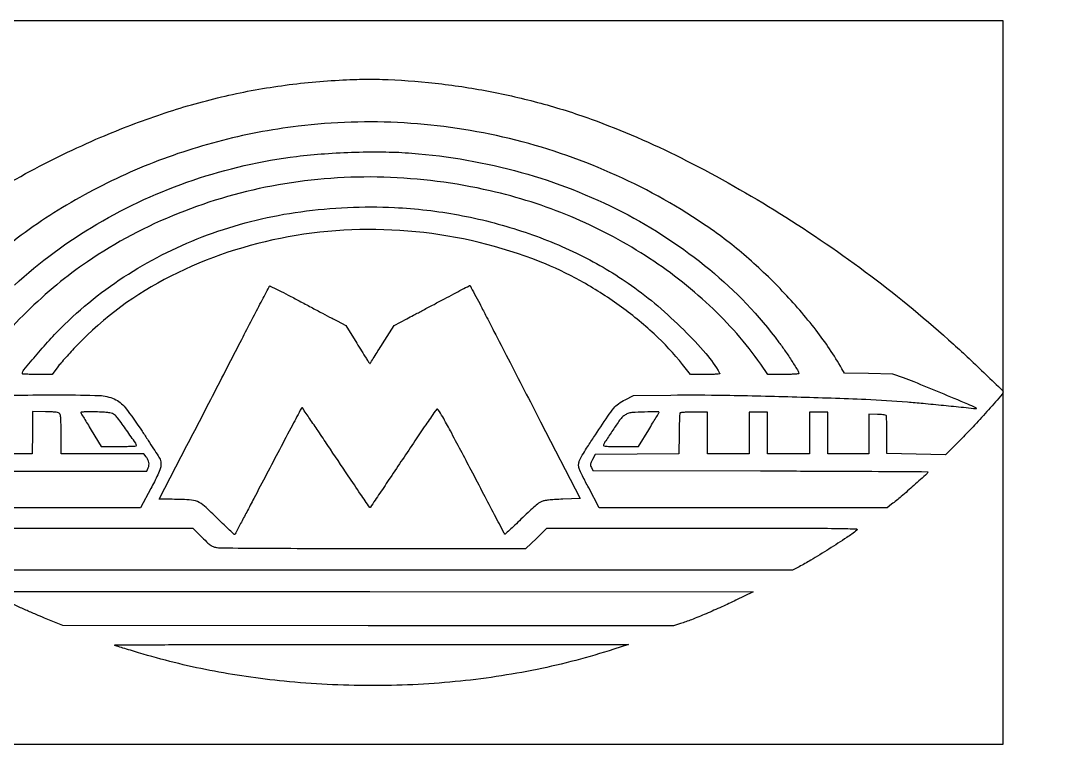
# Model space of a CAD drawing. Header units: millimetres. Extents: x 7 to 202, y 10 to 284.
# Drawn here: x 98.2 to 155.5, y 102 to 142 of the extents above; entities that cross this region are included whole.
import ezdxf

# ---------------------------------------------------------------- set-up
doc = ezdxf.new("R2010")
doc.units = ezdxf.units.MM
doc.layers.add('CUT', color=1, linetype='Continuous')
doc.layers.add('ENGRAVE', color=7, linetype='Continuous')

msp = doc.modelspace()

# ---------------------------------------------------------------- linework, layer by layer
at = {"layer": 'CUT'}
msp.add_lwpolyline([(82.5, 102), (152.5, 102), (152.5, 142), (82.5, 142)], close=True, dxfattribs=at)
at = {"layer": 'ENGRAVE', "extrusion": (0, 0, -1)}
for points in [[(-94.226, 131.022, 0.018807), (-98.483, 133.546, 0.023204), (-102.635, 135.558, 0.020046), (-105.998, 136.842, 0.023017), (-109.304, 137.787, 0.023497), (-112.62, 138.41, 0.022767), (-116.014, 138.727, 0.002836), (-116.791, 138.759, 0.006972), (-117.361, 138.772, 0.007914), (-117.888, 138.768, 0.004798), (-118.51, 138.748, 0.019406), (-121.478, 138.506, 0.019264), (-124.425, 138.034, 0.019414), (-127.304, 137.342, 0.020508), (-130.068, 136.439, 0.028718), (-135.013, 134.264, 0.021854), (-140.164, 131.346, 0.021324), (-145.191, 127.895, 0.023115), (-149.767, 124.114, 0.00421), (-150.622, 123.324, 0.003222), (-151.544, 122.447, 0.000427), (-152.468, 121.556, 0.203373), (-152.5, 121.481, 0.18169), (-152.451, 121.352, 0.001408), (-151.699, 120.496, 0.005676), (-150.926, 119.644, 0.00785), (-150.213, 118.897), (-149.321, 117.993), (-147.702, 118.03), (-146.082, 118.066), (-146.075, 119.067, -0.00064), (-146.072, 119.457, -0.000958), (-146.067, 119.796, -0.000389), (-146.063, 120.088, -0.021078), (-146.06, 120.143, -0.291934), (-146.032, 120.178, -0.038285), (-145.936, 120.204, -0.027686), (-145.786, 120.223, -0.008999), (-145.562, 120.235), (-145.072, 120.252), (-145.072, 119.15), (-145.072, 118.048), (-143.943, 118.048), (-142.814, 118.048), (-142.814, 119.207), (-142.814, 120.366), (-142.309, 120.366), (-141.804, 120.366), (-141.804, 119.207), (-141.804, 118.048), (-140.645, 118.048), (-139.486, 118.048), (-139.486, 119.207), (-139.486, 120.366), (-138.981, 120.366), (-138.476, 120.366), (-138.476, 119.207), (-138.476, 118.048), (-137.317, 118.048), (-136.159, 118.048), (-136.159, 119.207), (-136.159, 120.366), (-135.419, 120.366, -0.006703), (-135.116, 120.362, -0.012904), (-134.874, 120.349, -0.008364), (-134.684, 120.331, -0.230282), (-134.642, 120.305, -0.126937), (-134.627, 120.255, -0.001792), (-134.613, 119.939, -0.004855), (-134.601, 119.572, -0.003164), (-134.595, 119.147), (-134.584, 118.05), (-132.273, 118.034), (-129.962, 118.019), (-129.812, 117.75, -0.01314), (-129.727, 117.587, -0.078017), (-129.698, 117.495, -0.110146), (-129.704, 117.414, -0.038336), (-129.747, 117.304), (-129.832, 117.127), (-139.086, 117.112, 0.000498), (-142.635, 117.103, 0.000831), (-145.622, 117.087, 0.000028), (-148.32, 117.068, 0.412149), (-148.34, 117.048, 0.21307), (-148.304, 116.966, 0.000935), (-147.569, 116.31, 0.004913), (-146.872, 115.701, 0.011843), (-146.341, 115.268), (-146.095, 115.077), (-138.139, 115.077), (-130.183, 115.077), (-129.598, 116.18, 0.002734), (-129.255, 116.834, 0.021628), (-129.112, 117.145, 0.048845), (-129.051, 117.346, 0.082282), (-129.045, 117.523, 0.080129), (-129.098, 117.695, 0.016651), (-129.246, 117.975, 0.012252), (-129.485, 118.371, 0.003706), (-129.868, 118.961, 0.002057), (-130.658, 120.146, 0.025652), (-130.982, 120.578, 0.061356), (-131.248, 120.828, 0.03987), (-131.608, 121.049), (-132.073, 121.287), (-134.131, 121.307, 0.006637), (-137.144, 121.296, 0.002994), (-141.095, 121.205, 0.002773), (-144.911, 121.073, 0.011505), (-147.211, 120.928, 0.002022), (-148.074, 120.85, 0.000891), (-149.214, 120.741, 0.000742), (-150.312, 120.631, 0.004797), (-150.866, 120.57, -0.005172), (-150.99, 120.557, -0.089608), (-151.03, 120.56, -0.639221), (-151.033, 120.573, -0.035149), (-150.985, 120.602, -0.017625), (-150.55, 120.802, -0.000824), (-149.058, 121.425, -0.001066), (-147.593, 122.03, -0.011888), (-147.003, 122.256), (-146.409, 122.468), (-145.07, 122.493), (-143.73, 122.519), (-143.589, 122.764, -0.035139), (-142.162, 124.896, -0.025617), (-140.3, 127.057, -0.025099), (-138.174, 129.07, -0.028909), (-135.951, 130.76, -0.044458), (-130.794, 133.6, -0.044433), (-125.216, 135.484, -0.044499), (-119.401, 136.35, -0.044875), (-113.541, 136.171, -0.034855), (-109.083, 135.313, -0.034491), (-104.77, 133.842, -0.034888), (-100.749, 131.813, -0.037701), (-97.158, 129.29, -0.024005)], [(-97.866, 127.379, 0.052882), (-102.426, 130.756, 0.051263), (-107.744, 133.192, 0.050886), (-113.459, 134.502, 0.01371), (-115.001, 134.651, 0.010176), (-116.711, 134.734, 0.010292), (-118.385, 134.746, 0.016348), (-119.817, 134.681, 0.047949), (-125.867, 133.616, 0.051491), (-131.451, 131.43, 0.053473), (-136.285, 128.245, 0.060429), (-140.114, 124.22, 0.010184), (-140.465, 123.728, 0.007556), (-140.833, 123.171, 0.002983), (-141.174, 122.629, 0.140133), (-141.21, 122.506, 0.385089), (-141.185, 122.479, 0.007524), (-140.984, 122.462, 0.012397), (-140.717, 122.449, 0.005193), (-140.357, 122.446), (-139.505, 122.446), (-139.11, 123.008, -0.051821), (-136.283, 126.251, -0.045047), (-132.721, 129.017, -0.043758), (-128.61, 131.171, -0.042724), (-124.155, 132.598, -0.048791), (-118.276, 133.349, -0.051011), (-112.452, 132.926, -0.05184), (-106.92, 131.348, -0.053736), (-101.902, 128.678, -0.024384), (-100.213, 127.408, -0.020014), (-98.537, 125.897, -0.0205), (-97.048, 124.317, -0.033163)], [(-96.237, 121.274, 0.004893), (-100.454, 121.316, 0.008827), (-102.561, 121.279, 0.097209), (-103.379, 121.089, 0.123595), (-103.985, 120.61, 0.017535), (-104.915, 119.309, 0.001291), (-105.256, 118.794, 0.001796), (-105.558, 118.33, 0.001096), (-105.81, 117.938, 0.023014), (-105.879, 117.818, 0.093069), (-105.959, 117.55, 0.096322), (-105.936, 117.276, 0.04621), (-105.786, 116.889, 0.006869), (-105.402, 116.145), (-104.832, 115.077), (-96.877, 115.077)], [(-95.922, 117.098), (-105.185, 117.098), (-105.258, 117.275, -0.066723), (-105.299, 117.429, -0.080409), (-105.294, 117.58, -0.073219), (-105.241, 117.731, -0.044885), (-105.137, 117.89), (-105.013, 118.048), (-102.729, 118.048), (-100.446, 118.048), (-100.446, 119.107, -0.003916), (-100.442, 119.605, -0.01208), (-100.428, 119.942, -0.013187), (-100.407, 120.175, -0.129951), (-100.371, 120.266, -0.147235), (-100.301, 120.319, -0.051786), (-100.177, 120.351, -0.026532), (-99.969, 120.37, -0.004847), (-99.584, 120.381), (-98.871, 120.396), (-98.855, 119.222), (-98.839, 118.048), (-97.681, 118.048)], [(-90.438, 113.948), (-99.08, 113.948), (-107.723, 113.948), (-108.24, 113.433, -0.005884), (-108.56, 113.122, -0.041918), (-108.728, 112.988, -0.073412), (-108.876, 112.917, -0.039401), (-109.073, 112.873, -0.03375), (-109.321, 112.854, -0.000177), (-111.755, 112.84, -0.000787), (-114.529, 112.828, -0.000499), (-117.761, 112.824), (-126.133, 112.819), (-126.708, 113.384), (-127.282, 113.948), (-135.925, 113.947, 0.000168), (-141.683, 113.944, 0.003288), (-143.459, 113.931, 0.005545), (-144.393, 113.908, 0.697678), (-144.419, 113.828, 0.021925), (-143.867, 113.43, 0.004727), (-142.876, 112.793, 0.004904), (-141.869, 112.172, 0.018925), (-141.226, 111.817), (-140.857, 111.631), (-117.497, 111.631), (-94.138, 111.631)]]:
    msp.add_lwpolyline(points, format="xyb", dxfattribs=at)
for points in [[(-118.867, 131.674, 0.033942), (-122.412, 131.263, 0.033645), (-125.881, 130.374, 0.034467), (-129.114, 129.057, 0.040434), (-131.958, 127.366, 0.022264), (-133.416, 126.23, 0.018891), (-134.852, 124.907, 0.019374), (-136.073, 123.596, 0.047298), (-136.836, 122.52, 0.494699), (-136.82, 122.483, 0.040173), (-136.699, 122.461, 0.020047), (-136.473, 122.449, 0.003662), (-136.055, 122.446), (-135.231, 122.446), (-134.791, 122.995, -0.037628), (-133.215, 124.684, -0.03003), (-131.286, 126.26, -0.029517), (-129.141, 127.622, -0.032611), (-126.919, 128.672, -0.069596), (-120.051, 130.334, -0.069503), (-112.988, 130.049, -0.072039), (-106.499, 127.877, -0.085109), (-101.3, 124.033, -0.004967), (-101, 123.714, -0.004488), (-100.697, 123.379, -0.004498), (-100.431, 123.074, -0.014255), (-100.26, 122.863), (-99.942, 122.446), (-99.124, 122.446, 0.004196), (-98.811, 122.448, 0.006989), (-98.547, 122.456, 0.001954), (-98.321, 122.467, 0.398903), (-98.306, 122.482, 0.174306), (-98.386, 122.703, 0.003983), (-99.114, 123.57, 0.009634), (-99.897, 124.454, 0.013534), (-100.632, 125.209, 0.055183), (-104.418, 128.157, 0.052713), (-108.815, 130.26, 0.051111), (-113.684, 131.444, 0.046082)], [(-123.901, 125.729, -0.000485), (-124.364, 124.827, -0.000113), (-125.142, 123.316, -0.000117), (-126.038, 121.579, -0.000115), (-126.94, 119.831), (-129.135, 115.582), (-128.175, 115.546, -0.005089), (-127.709, 115.524, -0.013826), (-127.379, 115.496, -0.01901), (-127.141, 115.46, -0.052356), (-126.978, 115.41, -0.068233), (-126.83, 115.323, -0.011174), (-126.572, 115.109, -0.010643), (-126.248, 114.815, -0.005551), (-125.857, 114.436, 0.004528), (-125.517, 114.105, 0.007789), (-125.226, 113.837, 0.002648), (-124.978, 113.616, 0.521287), (-124.95, 113.623, -0.028238), (-124.929, 113.671, -0.00003), (-124.399, 114.684, -0.000292), (-123.806, 115.815, -0.00018), (-123.106, 117.148, -0.000599), (-121.955, 119.329, -0.008486), (-121.53, 120.102, -0.017013), (-121.286, 120.495, -0.481704), (-121.182, 120.503, -0.039759), (-121.111, 120.415, -0.000307), (-120.59, 119.651, -0.001133), (-119.996, 118.773, -0.000727), (-119.31, 117.751, 0.000034), (-118.631, 116.736, 0.000056), (-118.056, 115.878, 0.000003), (-117.537, 115.104, 0.012362), (-117.526, 115.089, 0.514896), (-117.501, 115.089, 0.000277), (-116.991, 115.835, 0.001846), (-116.308, 116.845, 0.000447), (-115.185, 118.52, -0.001007), (-114.648, 119.319, -0.001662), (-114.191, 119.991, -0.000133), (-113.779, 120.593, -0.250992), (-113.759, 120.603, -0.273556), (-113.725, 120.583, -0.000204), (-113.228, 119.647, -0.001262), (-112.508, 118.283, -0.000198), (-111.096, 115.589, 0.000526), (-110.7, 114.835, 0.000854), (-110.362, 114.196, 0.000098), (-110.059, 113.625, 0.074416), (-110.04, 113.599, 0.401812), (-110.016, 113.598, 0.001049), (-109.753, 113.841, 0.00511), (-109.454, 114.123, 0.003067), (-109.105, 114.464, -0.010226), (-108.362, 115.17, -0.088671), (-107.978, 115.412, -0.084299), (-107.527, 115.511, -0.008802), (-106.439, 115.545), (-105.867, 115.553), (-107.396, 118.509, -0.000147), (-108.09, 119.852, -0.000088), (-108.916, 121.452, -0.000088), (-109.739, 123.048, -0.000151), (-110.423, 124.377, 0.000525), (-111.001, 125.496, 0.000854), (-111.494, 126.445, 0.00009), (-111.936, 127.292, 0.081773), (-111.963, 127.328, 0.315153), (-111.999, 127.333, 0.000865), (-112.463, 127.103, 0.004523), (-112.99, 126.835, 0.002753), (-113.608, 126.509, -0.000411), (-114.257, 126.163, -0.000463), (-114.882, 125.831, -0.000423), (-115.415, 125.55, -0.00251), (-115.694, 125.404), (-116.176, 125.156), (-116.784, 124.172, -0.000292), (-117.313, 123.319, -0.010708), (-117.438, 123.126, -0.073774), (-117.499, 123.061, -0.492151), (-117.536, 123.07, 0.034065), (-117.559, 123.113, 0.000351), (-117.742, 123.408, 0.001131), (-117.955, 123.748, 0.000735), (-118.202, 124.139), (-118.842, 125.149), (-119.553, 125.525, -0.000316), (-119.917, 125.718, -0.000103), (-120.454, 126.003, -0.000103), (-121.051, 126.32, -0.000116), (-121.624, 126.624, 0.000213), (-122.149, 126.903, 0.000343), (-122.596, 127.14, 0.000051), (-122.993, 127.35, 0.022476), (-123.021, 127.363, 0.385457), (-123.042, 127.355, 0.000413), (-123.294, 126.889, 0.003196), (-123.574, 126.36, 0.001921)], [(-101.537, 120.315, -0.011644), (-101.554, 120.286, -0.00007), (-101.714, 120.022, -0.000293), (-101.896, 119.721, -0.000186), (-102.109, 119.371), (-102.661, 118.464), (-103.633, 118.464, -0.004511), (-104.006, 118.468, -0.007512), (-104.32, 118.478, -0.002254), (-104.587, 118.492, -0.397584), (-104.605, 118.511, -0.153431), (-104.564, 118.642, -0.001974), (-104.06, 119.36, -0.003343), (-103.567, 120.045, -0.077693), (-103.398, 120.214, -0.066295), (-103.28, 120.278, -0.046246), (-103.135, 120.318, -0.027515), (-102.923, 120.345, -0.006509), (-102.566, 120.366, -0.006187), (-102.102, 120.381, -0.017375), (-101.777, 120.376, -0.018426), (-101.559, 120.357, -0.528723)], [(-131.754, 120.282, -0.030218), (-131.668, 120.24, -0.020466), (-131.575, 120.182, -0.020661), (-131.49, 120.118, -0.038258), (-131.428, 120.059, -0.03352), (-131.269, 119.859, -0.002615), (-130.886, 119.294, -0.001864), (-130.497, 118.711, -0.054417), (-130.416, 118.552, -0.434111), (-130.438, 118.505, -0.051832), (-130.564, 118.48, -0.020398), (-130.816, 118.467, -0.002557), (-131.363, 118.464), (-132.345, 118.464), (-132.915, 119.387, -0.001266), (-133.133, 119.743, -0.002043), (-133.317, 120.047, -0.00032), (-133.479, 120.317, -0.135518), (-133.485, 120.338, -0.420968), (-133.434, 120.387, -0.002338), (-132.69, 120.367, -0.005674), (-131.99, 120.336, -0.085625)], [(-137.733, 109.964, 0.007962), (-136.955, 109.597, 0.00603), (-136.09, 109.218, 0.006063), (-135.274, 108.884, 0.015354), (-134.672, 108.667), (-134.284, 108.54), (-117.41, 108.555), (-100.535, 108.57), (-99.525, 108.977, 0.005635), (-99.059, 109.171, 0.003027), (-98.488, 109.42, 0.003014), (-97.91, 109.681, 0.00472), (-97.415, 109.913), (-96.316, 110.442), (-117.5, 110.437), (-138.684, 110.432)], [(-130.989, 107.257, 0.029043), (-126.745, 106.137, 0.025694), (-122.222, 105.461, 0.025023), (-117.529, 105.241, 0.024068), (-112.776, 105.484, 0.011009), (-110.674, 105.741, 0.012365), (-108.666, 106.081, 0.012519), (-106.7, 106.517, 0.011902), (-104.724, 107.056, 0.001154), (-104.269, 107.193, 0.001596), (-103.862, 107.319, 0.000995), (-103.52, 107.426, 0.019787), (-103.417, 107.463, 0.822166), (-103.423, 107.493, 0.000105), (-106.807, 107.508, 0.000805), (-111.126, 107.519, 0.000259), (-117.53, 107.521), (-131.791, 107.519)]]:
    msp.add_lwpolyline(points, format="xyb", close=True, dxfattribs=at)

doc.saveas('drawing.dxf')
